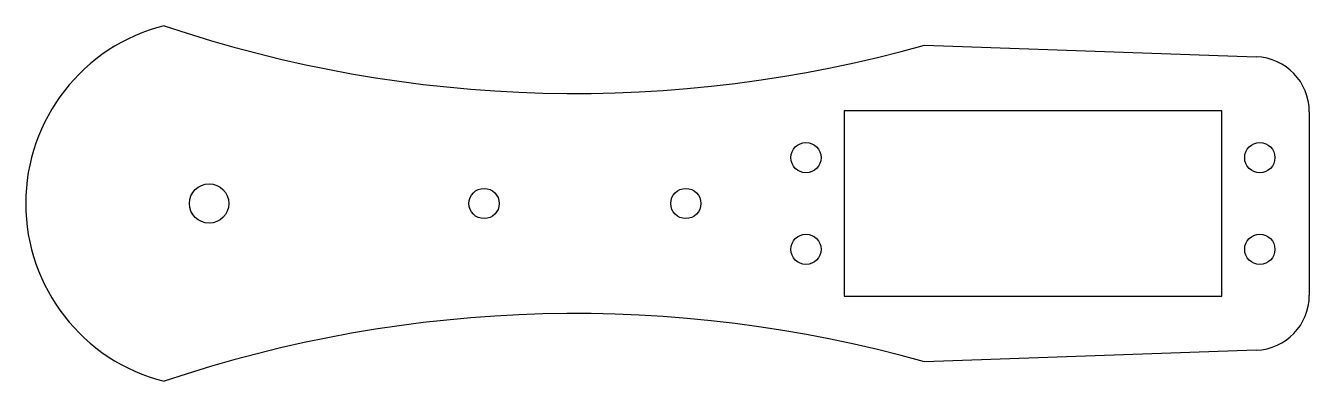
# Model space of a CAD drawing. Header units: millimetres. Extents: x -20 to 120, y -19 to 19.
import ezdxf

# ---------------------------------------------------------------- set-up
doc = ezdxf.new("R2010")
doc.units = ezdxf.units.MM

msp = doc.modelspace()

# ---------------------------------------------------------------- linework, layer by layer
for p, q in [((78.04, 17.27), (114.21, 16)), ((69.25, 10.1), (69.25, -10.1)), ((110.45, 10.1), (69.25, 10.1)), ((110.45, -10.1), (110.45, 10.1)), ((120, 10), (120, -10)), ((69.25, -10.1), (110.45, -10.1)), ((114.21, -16), (78.04, -17.27))]:
    msp.add_line(p, q)
for centre, radius in [((65.1, 5), 1.65), ((114.6, 5), 1.65), ((0, 0), 2.15), ((30, 0), 1.65), ((52, 0), 1.65), ((65.1, -5), 1.65), ((114.6, -5), 1.65)]:
    msp.add_circle(centre, radius)
for centre, radius, start, end in [((0, 0), 20, 104.1573, 255.8427), ((40, 152), 140, 251.2975, 285.7678), ((114, 10), 6, 0, 88), ((114, -10), 6, -88, 0), ((40, -152), 140, 74.2322, 108.7025)]:
    msp.add_arc(centre, radius, start, end)

doc.saveas('drawing.dxf')
